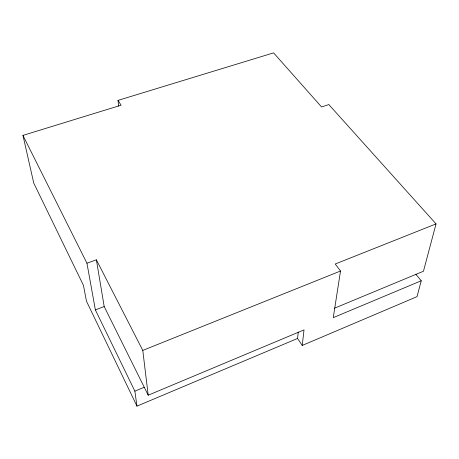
<?xml version="1.0" encoding="UTF-8"?>
<svg xmlns="http://www.w3.org/2000/svg" width="459" height="459" viewBox="0 0 459 459"><rect width="100%" height="100%" fill="white"/><g stroke="black" fill="none" stroke-linecap="round" stroke-linejoin="round"><path stroke-width="0.69" d="M415.929 274.373L421.247 280.765L417.013 296.657L302.223 345.443L297.564 338.455L298.252 332.075M302.223 345.443L304.024 329.895L148.194 395.205L104.193 306.549L96.379 259.811L86.958 263.219L95.374 309.9L134.866 391.16L136.971 406.129L297.564 338.455M118.669 106.081L118.015 100.383L273.593 52.871L321.575 106.97L328.822 104.56L436.05 223.9L335.219 264.017L340.515 271.011L333.263 317.639L421.247 280.765M436.05 223.9L423.456 271.24L334.272 308.299M134.866 391.16L144.246 387.258M148.194 395.205L142.789 350.406L340.515 271.011M95.374 309.9L104.193 306.549M136.971 406.129L86.47 301.202L83.458 285.372L33.759 183.107L22.95 135.388L121.101 105.203L118.015 100.383M96.379 259.811L142.789 350.406M22.95 135.388L86.958 263.219"/></g></svg>
